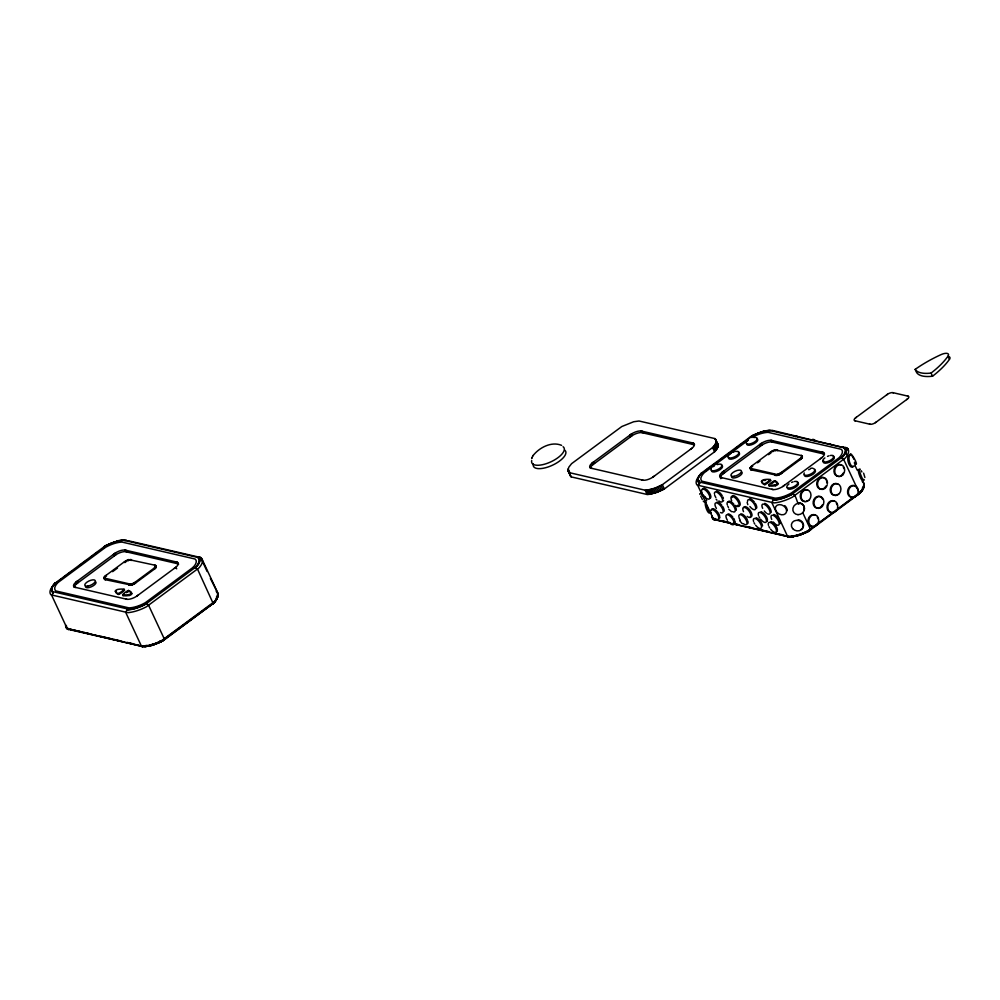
<?xml version="1.0" encoding="UTF-8"?>
<svg xmlns="http://www.w3.org/2000/svg" width="1000" height="1000" viewBox="0 0 1000 1000"><rect width="100%" height="100%" fill="white"/><g stroke="black" fill="none" stroke-linecap="round" stroke-linejoin="round"><path stroke-width="1.5" d="M862.6 487.488L862.463 488.975M160.188 641.9L164.15 639.987L164.363 639.075L148.713 605.525L146.738 603.35L144.85 604.375A21.275 8.488 -25 0 1 128.6 609.538L126.938 609.637L125.887 612.775L141.525 646.325L143.725 646.475M809.025 530.862L810.5 529.338L802.675 512.562M749.837 437.6L752.275 435.863A21.275 8.488 -25 0 1 768.525 430.7L772.075 430.312L847.613 448.55A24.1 9.613 -25 0 1 845.2 458.113L792.5 497.075A24.1 9.613 -25 0 1 774.087 502.925L697.125 485.087A24.1 9.613 -25 0 1 699.538 475.538L702.113 472.587L701 473.775A21.275 8.488 -25 0 0 698.875 482.212L699.55 482.837A20.85 8.312 -25 0 1 699.338 481.275M567.962 470.35L568.787 467.238L571.575 463.675L621.812 426.525L633.688 421.75L639.012 421L714.963 438.6C717.95 441.312 714.762 445.45 712.588 447.55L662.35 484.7L654.95 488.125L647.688 490L645.15 490.225L569.2 472.625L567.962 470.35L571.188 476.887L647.138 494.487L649.675 494.275L656.938 492.4L664.338 488.963L714.575 451.812C716.75 449.712 719.938 445.575 716.95 442.863M697.938 479.675L698.763 476.562L701.55 473L751.787 435.838L763.662 431.075L768.988 430.325L844.938 447.925C847.925 450.625 844.737 454.775 842.562 456.875L792.325 494.025L779.038 499.1L775.125 499.55L699.175 481.95L697.938 479.675L699.675 483.612M217.413 596.337C217.425 600.212 211.287 605.8 216.05 599.513L213.663 603.125L162.525 640.938L152 645.413L142.162 646.625M163.988 640.05L213.175 603.488L197.625 569.35L195.012 567.65L196.112 566.462A21.275 8.488 -25 0 0 198.238 558.025C196.425 556.638 201.262 556.85 201.462 558.3A24.1 9.613 -25 0 1 199.05 567.85L146.35 606.825A24.1 9.613 -25 0 1 127.95 612.663L50.975 594.825A24.1 9.613 -25 0 1 53.388 585.275L60.987 579.2M848.062 450.562C849.788 447.75 842.688 446.25 844.388 448.288A21.275 8.488 -25 0 1 842.262 456.712L841.125 457.912L843.775 459.613L859.412 493.162L858.05 494.787M103.888 577.987L105.175 576.013L125.363 561.075L128.763 559.587L155.6 565.337L154.55 567.837L134.362 582.775L130.975 584.263L103.888 577.987L104.887 579.587L131.363 585.112L134.762 583.625L154.95 568.7L156.2 567.05L155.638 565.975M104.062 577.3L104.525 579.362M750.037 468.237L751.325 466.262L771.513 451.337L774.9 449.85L801.75 455.6L800.688 458.1L780.512 473.025L777.113 474.513L750.037 468.237L751.038 469.85L777.513 475.375L780.913 473.888L801.087 458.963L802.387 456.987L801.375 455.375M750.2 467.562L750.662 469.625M570.1 473.137L570.062 475.275L571.188 476.887M54.837 583.475C57.312 580.413 48.35 589.487 53.025 591.688L128.988 609.288L132.887 608.837L146.175 603.763L196.412 566.613C198.588 564.513 201.775 560.375 198.8 557.663L122.837 540.062L118.938 540.513L105.65 545.588L54.55 583.638A21.738 8.662 -25 0 0 52.375 592.263L53.075 592.925L51.825 595.612L67.463 629.163L141.812 646.263M531.638 458.575L532 457.675M532.825 455.913C538.962 447.713 551.462 441.062 561.613 445.363M531.788 458.113L533 455.513M798.775 504.175C796.45 502.425 795.85 491.438 790.987 494.637A21.275 8.488 -25 0 1 774.737 499.787L773.088 499.9L772.025 503.038L787.675 536.587L790.2 536.613M860.537 492.262L862.2 489.775L858.512 494.538M699.513 482.85L697.962 485.875L702.525 495.662M213.538 603.025L214.45 601.925M859.688 493.288L860.65 492.388A23.55 9.387 -25 0 0 863.525 483.625M215.125 600.988L215.7 600A21.738 8.662 -25 0 0 216.15 599.05M53.075 592.925L52.725 591.95A21.275 8.488 -25 0 1 54.862 583.513M195.35 567.775L196.525 566.525A21.738 8.662 -25 0 0 198.7 557.913L198 557.263M212.362 604.275L214.65 601.725A23.863 9.513 -25 0 0 217.525 592.938M212.638 604.125L214.55 602.038A23.55 9.387 -25 0 0 217.387 593.362M701.875 472.663L700.688 473.913A21.738 8.662 -25 0 0 698.512 482.525L699.212 483.175M841.488 458.038L842.663 456.788A21.738 8.662 -25 0 0 844.837 448.175L844.15 447.525M751.725 467.125L751.175 467.638L750.775 466.775M856.325 417.312L854.862 418.5A4.688 1.863 -25 0 0 854.362 420.475L855.425 420.863M906.625 399.588L908.088 398.413A4.688 1.863 -25 0 0 908.587 396.425L907.525 396.037M178.625 564.188A8.65 3.45 -25 0 0 178.137 563.85L125.388 551.625A8.65 3.45 -25 0 0 116.213 554.538L76.4 583.987A8.65 3.45 -25 0 0 74.275 587.425M694.3 444.787L641.55 432.562A8.65 3.45 -25 0 0 632.388 435.475L592.562 464.925A8.65 3.45 -25 0 0 590.438 468.363M824.287 454.113L771.525 441.887A8.65 3.45 -25 0 0 762.362 444.8L722.55 474.237A8.65 3.45 -25 0 0 720.413 477.688M138.325 595L136.363 596.438A8.65 3.45 -25 0 1 127.2 599.338L125.675 599.012M654.5 475.938L652.525 477.375A8.65 3.45 -25 0 1 643.363 480.275L641.838 479.95M886.562 394.938L888.238 393.812A4.688 1.863 -25 0 1 892.062 392.6L893.413 392.762M784.475 485.262L782.513 486.688A8.65 3.45 -25 0 1 773.337 489.6L771.812 489.275M876.388 421.962L874.712 423.088A4.688 1.863 -25 0 1 870.888 424.312L869.538 424.137M163.162 640.562L159.825 641.038M63.463 577.375L72.112 570.988M79.525 565.5L86.925 560.025M90.638 557.275L93.112 555.45M94.288 554.575L97.825 551.962M112.613 571.663L117.513 568.038M125.763 561.938L124.85 562.6L124.462 561.75M136.65 596.237L175.925 567.188L176.675 568.812M192.887 567.513L145.338 602.688A18.15 7.237 -25 0 1 128.95 607.888L55.938 590.962A18.15 7.237 -25 0 1 58.087 582.463L105.638 547.288A18.15 7.237 -25 0 1 122.025 542.087L195.037 559.012A18.15 7.237 -25 0 1 192.887 567.513M213.25 603.2L162.075 640.6A23.863 9.513 -25 0 1 143.85 646.388L141.825 646.5M652.825 477.175L692.1 448.125M708.375 468.55L717.013 462.15M719.488 460.325L729.375 453.025M735.55 448.45L743.975 442.225M746.338 440.475L749.875 437.863M748.05 440.312L704.225 472.725A18.15 7.237 -25 0 0 702.087 481.225L775.1 498.15A18.15 7.237 -25 0 0 791.475 492.938L839.038 457.775A18.15 7.237 -25 0 0 841.175 449.275L768.162 432.35A18.15 7.237 -25 0 0 751.787 437.55M757.525 462.825L759.975 461.012M768.55 454.675L771 452.863L770.6 452.013M855.413 417.975L887.475 394.275M782.8 486.5L822.075 457.45M875.475 422.625L907.537 398.925M834.338 511.712L808.138 530.625A24.1 9.613 -25 0 1 789.737 536.475L787.675 536.587M836.838 509.862L854.4 496.875M856.912 495.025L859.412 493.162M174.25 568.425L176.175 566.987A8.65 3.45 -25 0 0 177.387 562.225L175.912 561.862L176.663 563.488M690.425 449.363L692.35 447.925A8.65 3.45 -25 0 0 693.55 443.162L692.075 442.8L692.837 444.425M820.4 458.688L822.325 457.25A8.65 3.45 -25 0 0 823.525 452.488L822.05 452.125L822.812 453.738M147.1 645.375L145.65 645.537M103.725 547.6L106.05 545.562A21.738 8.662 -25 0 1 122.65 540.288L126.562 540.35L124.5 540.462M146.975 603.55L145.025 604.612A21.738 8.662 -25 0 1 128.412 609.888L126.713 609.987M164.387 639.562L162.15 640.95A23.175 9.237 -25 0 1 144.45 646.575M145.1 646.513A22.262 8.875 -25 0 0 162.1 641.112L164.262 639.888M793.112 493.812L791.162 494.875A21.738 8.662 -25 0 1 774.562 500.15L772.862 500.25M810.537 529.825L808.275 531.062A23.55 9.387 -25 0 1 790.288 536.775M810.5 530.013L808.188 531.375A21.738 8.662 -25 0 1 799.65 534.95M124.362 540.2L122.375 540.45A21.275 8.488 -25 0 0 106.125 545.6L104.1 546.638M157.2 643.088L158.7 642.525M803.35 533.35L809.438 530.887M154.238 644.025L155.712 643.587M711.787 515.462A24.1 9.613 -25 0 0 712.763 518.638L714.338 519.75L716.637 519.562M151.387 644.688L152.8 644.388M129.775 560.325L128.763 559.587M810.788 468.237L812.913 468.2M791.3 536.85L799.65 535.225L808.675 531.2L859.8 493.375L863.088 488.913L863.45 485.925M770.5 430.462L768.8 430.55A21.738 8.662 -25 0 0 752.188 435.825M787.975 536.763L791.575 536.65A21.738 8.662 -25 0 0 793.075 536.475M788.3 536.888L791.25 536.775A22.262 8.875 -25 0 0 808.25 531.362M141.525 646.325L143.588 646.213A24.1 9.613 -25 0 0 162 640.375L214.7 601.4A24.1 9.613 -25 0 0 217.113 591.85L210.4 578.475M130.363 560.25L131.7 560.425L131.3 559.575M858.838 494.2L860.3 492.85A22.738 9.062 -25 0 0 863.337 487.738M722.062 477.75L720.588 477.375A8.65 3.45 -25 0 1 721.787 472.625L723.713 471.175L724.475 472.8M592.087 468.425L590.612 468.062A8.65 3.45 -25 0 1 591.812 463.3L593.737 461.85L594.5 463.475M75.912 587.487L74.438 587.125A8.65 3.45 -25 0 1 75.65 582.362L77.575 580.913L78.325 582.537M892.712 392.612L908.225 396.2M854.725 420.7L870.238 424.3M720.775 477.45L773.1 489.575M590.8 468.125L643.125 480.25M721.425 520.65L730.15 522.7M733.15 523.4L739.15 524.788M747.25 526.638L751.8 527.7M760.175 529.663L769.188 531.75M772.188 532.438L782.188 534.738M716.237 519.675L729.762 522.812M732.763 523.5L738.775 524.9M746.287 526.638L768.838 531.862M771.838 532.562L777.85 533.95M780.863 534.65L789.875 536.737M715.725 519.775L729.262 522.925M733.787 523.962L789.463 536.862M789.062 536.938L713.612 519.425L705.138 501.25M128.075 540.7L200.613 557.513L207.138 571.487M74.625 587.188L126.962 599.312M70.713 629.338L81 631.737M84 632.438L90.013 633.825M101.1 636.375L111.025 638.7M114.025 639.4L120.037 640.788M126.925 642.362L133 643.775M70.088 629.412L124.188 641.95M127.2 642.65L142.225 646.125M142.912 646.675L66.625 628.375A24.1 9.613 -25 0 1 65.65 625.2M731.575 511.688L728.75 509.188M742.312 523.737L739.725 520.788M862.412 481.312L863.25 482.1A24.1 9.613 -25 0 1 860.837 491.662L808.225 530.862A23.863 9.513 -25 0 1 790 536.65M862.362 481.75L863.188 482.525M714.775 519.812L713.988 519.087A23.175 9.237 -25 0 1 713.2 517.688M714.338 519.75L713.538 518.987A23.55 9.387 -25 0 1 712.738 517.575M713.95 519.612L713.125 518.837A23.863 9.513 -25 0 1 712.163 515.7M216.213 591.487L217.037 592.263M67.838 628.825L68.625 629.55M68.2 629.487L67.387 628.725A23.55 9.387 -25 0 1 66.588 627.312M67.812 629.35L66.975 628.575A23.863 9.513 -25 0 1 66.013 625.438M716.112 499.212L717 500.213M703.725 501.75L703.275 501.075M704.938 501.45L705.387 502.125M701.15 492.775L705.788 502.45M701.762 498.338L702.312 499.387M705.05 497.113L705.7 498.475M700.713 496.2L701.225 497.25M947.987 356.2L949.45 359.35A67.188 26.788 -25 0 1 932.55 376.213A35.062 13.975 -25 0 1 916.625 372.525L915.163 369.375A68 27.113 -25 0 1 941.1 354.6A6.963 2.775 -25 0 1 947.212 353.425A6.963 2.775 -25 0 1 947.987 356.2A67.188 26.788 -25 0 1 931.087 373.062A35.062 13.975 -25 0 1 915.163 369.375M931.087 373.062L932.55 376.213M855.238 465.938L857.188 470.138M845.75 452.475L846.737 454.6M824.1 454.038L823.337 452.425L771.012 440.3L771.762 441.912M801.75 455.6L802.387 456.987M801.95 456.45L802.35 457.312M801.812 456.812L802.212 457.663M801.575 457.188L801.975 458.05M801.25 457.587L801.65 458.45M800.688 458.1L801.087 458.963M799.788 458.775L800.188 459.625M777.45 449.837L777.85 450.688M776.75 449.675L777.15 450.525M773.05 442.212L772.3 440.588L770.775 440.262A8.65 3.45 -25 0 0 761.6 443.175L759.638 444.613L760.4 446.238M776.1 449.663L776.5 450.513M775.525 449.725L775.925 450.575M774.9 449.85L775.3 450.712M774.25 450.037L774.65 450.887M772.925 450.55L773.325 451.413M772.275 450.875L772.675 451.737M781.413 472.362L781.812 473.212M780.512 473.025L780.913 473.888M779.737 473.488L780.138 474.35M779.1 473.812L779.488 474.675M778.438 474.1L778.825 474.95M777.763 474.338L778.162 475.188M777.113 474.513L777.513 475.375M776.488 474.637L776.888 475.5M762.075 444.988L761.312 443.375L722.038 472.413L722.8 474.038M775.913 474.712L776.312 475.562M775.263 474.7L775.662 475.55M774.562 474.538L774.963 475.387M777.5 483L777.913 483.888A1.95 0.775 -25 0 1 777.237 484.95A1.95 0.775 -25 0 1 775.4 485.737A18.812 7.5 -25 0 1 769.163 485.887L768.75 485A9.812 3.912 -25 0 1 774.55 480.712A19.038 7.588 -25 0 1 777.5 483A1.95 0.775 -25 0 1 776.825 484.062A1.95 0.775 -25 0 1 775 484.862A18.812 7.5 -25 0 1 768.75 485M774.55 480.712L774.963 481.6M775 484.862L775.4 485.737M770.25 479.525L770.662 480.4A9.812 3.912 -25 0 1 764.862 484.7A19.038 7.588 -25 0 1 761.912 482.4L761.5 481.525A1.95 0.775 -25 0 1 762.175 480.462A1.95 0.775 -25 0 1 764.013 479.663A18.812 7.5 -25 0 1 770.25 479.525A9.812 3.912 -25 0 1 764.45 483.812A19.038 7.588 -25 0 1 761.5 481.525M764.013 479.663L764.412 480.55M764.45 483.812L764.862 484.7M752.225 465.6L752.625 466.45M751.325 469.15L751.725 470M750.062 467.912L750.462 468.775M750.638 468.988L751.038 469.85M715.462 439.062L718.075 444.475M714.963 438.6L718.188 445.138M716.188 441.587L718.175 445.85M716.038 442.35L718.037 446.613M715.775 443.15L717.763 447.413M715.375 443.988L717.362 448.25M714.85 444.85L716.838 449.125M714.2 445.75L716.188 450.012M713.438 446.65L715.425 450.913M712.588 447.55L714.575 451.812M694.125 444.712L693.363 443.1L641.038 430.975L641.787 432.587M697.95 478.963L699.438 482.163M698.05 480.337L699.55 483.537M643.075 432.887L642.312 431.275L640.8 430.938A8.65 3.45 -25 0 0 631.625 433.85L629.663 435.288L630.425 436.912M662.35 484.7L664.338 488.963M660.938 485.475L662.925 489.738M659.475 486.213L661.462 490.487M657.975 486.912L659.963 491.175M656.462 487.55L658.45 491.812M632.087 435.675L631.337 434.05L592.062 463.088L592.825 464.712M654.95 488.125L656.938 492.4M653.438 488.65L655.425 492.912M651.938 489.1L653.925 493.363M650.475 489.475L652.463 493.738M649.05 489.775L651.05 494.038M647.688 490L649.675 494.275M646.375 490.163L648.363 494.425M645.15 490.225L647.138 494.487M568.112 468.875L569.612 472.075M567.975 469.637L569.462 472.837M568.075 471.012L570.688 476.425M201.95 558.975L217.6 592.525M177.95 563.775L177.2 562.163L124.862 550.037L125.625 551.65M155.6 565.337L156.237 566.725M155.8 566.188L156.2 567.05M155.662 566.55L156.062 567.4M154.537 564.963L154.938 565.812M155.425 566.925L155.825 567.788M155.1 567.325L155.5 568.188M154.55 567.837L154.95 568.7M153.637 568.513L154.037 569.362M130.612 559.412L131.012 560.262M126.9 551.95L126.15 550.337L124.625 550A8.65 3.45 -25 0 0 115.463 552.913L113.5 554.35L114.25 555.975M128.1 559.775L128.5 560.625M127.438 560.013L127.837 560.862M126.137 560.612L126.525 561.475M135.275 582.1L135.662 582.95M134.362 582.775L134.762 583.625M133.6 583.237L133.988 584.087M132.95 583.55L133.35 584.412M132.287 583.837L132.688 584.7M131.625 584.075L132.025 584.925M130.975 584.263L131.363 585.112M130.35 584.388L130.75 585.237M115.925 554.738L115.175 553.112L75.9 582.15L76.65 583.775M129.762 584.45L130.162 585.3M129.113 584.438L129.512 585.288M128.425 584.275L128.825 585.125M131.35 592.75L131.762 593.625A1.95 0.775 -25 0 1 131.088 594.688A1.95 0.775 -25 0 1 129.262 595.475A18.812 7.5 -25 0 1 123.012 595.625L122.6 594.75A9.812 3.912 -25 0 1 128.412 590.45A19.038 7.588 -25 0 1 131.35 592.75A1.95 0.775 -25 0 1 130.675 593.8A1.95 0.775 -25 0 1 128.85 594.6A18.812 7.5 -25 0 1 122.6 594.75M128.412 590.45L128.825 591.337A19.038 7.588 -25 0 1 129.188 591.45M128.85 594.6L129.262 595.475M124.1 589.263L124.513 590.138A9.812 3.912 -25 0 1 118.713 594.438A19.038 7.588 -25 0 1 115.763 592.137L115.35 591.263A1.95 0.775 -25 0 1 116.037 590.2A1.95 0.775 -25 0 1 117.863 589.412A18.812 7.5 -25 0 1 124.1 589.263A9.812 3.912 -25 0 1 118.3 593.55A19.038 7.588 -25 0 1 115.35 591.263M118.3 593.55L118.713 594.438M106.088 575.337L106.487 576.188M105.175 576.013L105.025 577.375L104.625 576.525M104.3 576.912L104.7 577.775M105.188 578.888L105.588 579.75M104.488 578.725L104.887 579.587M103.925 577.663L104.325 578.513M861.287 491.488L861.85 490.262A21.738 8.662 -25 0 0 862.3 489.312M706.263 499.7L706.688 500.712M747.825 504.663L747.163 502.45M863.612 473.162L864.887 477.488M699.963 494.462L699.712 493.738M860.588 492.188L859.9 493.288M95.638 581.737A5.75 2.3 -25 0 1 91.438 586.75A5.75 2.3 -25 0 1 85.487 586.213M115.763 592.137A1.95 0.775 -25 0 1 116.45 591.087M123.637 590.013A18.812 7.5 -25 0 1 124.513 590.138M129.537 591.587A19.038 7.588 -25 0 1 131.762 593.625M123.012 595.625A9.812 3.912 -25 0 1 123.338 595.25M124.087 594.5A9.812 3.912 -25 0 1 124.513 594.113M126.5 592.65A9.812 3.912 -25 0 1 127.625 591.962M128.212 591.638A9.812 3.912 -25 0 1 128.825 591.337M162.138 641.05A22.738 9.062 -25 0 1 144.775 646.575M162.125 640.8A23.55 9.387 -25 0 1 144.137 646.513M162.037 641.112A21.738 8.662 -25 0 1 145.438 646.388M66.438 626.5A23.55 9.387 -25 0 1 66.438 625.625M67.375 628.162A23.175 9.237 -25 0 1 67.062 627.438M68.325 628.862A22.738 9.062 -25 0 1 67.875 628.212M217 596.1A22.262 8.875 -25 0 1 213.875 602.825M217.488 594.525A23.175 9.237 -25 0 1 214.375 602.325M217.35 596.575A22.738 9.062 -25 0 1 214.15 602.587M216.6 596.462A21.738 8.662 -25 0 1 216.45 598.138M948.688 356.575A6.963 2.775 -25 0 1 949.45 359.35M741.787 472A5.75 2.3 -25 0 1 737.588 477.013A5.75 2.3 -25 0 1 731.637 476.475M761.912 482.4A1.95 0.775 -25 0 1 762.588 481.35M765.013 480.45A18.812 7.5 -25 0 1 765.6 480.375M769.312 480.238A18.812 7.5 -25 0 1 770.662 480.4M775.337 481.712A19.038 7.588 -25 0 1 777.913 483.888M769.163 485.887A9.812 3.912 -25 0 1 769.488 485.513M771.587 483.638A9.812 3.912 -25 0 1 772.638 482.912M773.2 482.562A9.812 3.912 -25 0 1 773.775 482.225M798.25 519.725A6.037 5.263 14.2 0 1 803.3 523.862A6.037 5.263 14.2 0 1 801.213 529.338M797.487 502.95A6.037 5.525 -35.7 0 1 803.812 510.138M784.737 505.637A6.037 4.638 33.4 0 1 787.075 510.65M771.012 521.613A6.037 2.512 53.5 0 1 777.463 529.825M777.4 530.737A6.037 2.512 53.5 0 1 777.075 531.375M768.462 525.325A6.037 2.512 53.5 0 1 772.013 523.425A6.037 2.512 53.5 0 1 776.388 531.487A6.037 2.512 53.5 0 1 770.575 529.212M769.675 527.925A6.037 2.512 53.5 0 1 768.95 526.6M743.863 507.562A6.037 2.512 53.5 0 1 750.15 510.475A6.037 2.512 53.5 0 1 750.25 516.688M743.512 511.637A6.037 2.512 53.5 0 1 744.562 507.4A6.037 2.512 53.5 0 1 750.288 513.2A6.037 2.512 53.5 0 1 749.237 517.438M748.275 517.062A6.037 2.512 53.5 0 1 747.225 516.375M749.5 498.875A6.037 2.512 53.5 0 1 754.412 502.1M755.312 503.387A6.037 2.512 53.5 0 1 756.7 508.038M747.525 501.488A6.037 2.512 53.5 0 1 752.013 501.337A6.037 2.512 53.5 0 1 755.6 509.025A6.037 2.512 53.5 0 1 749.862 506.512M773.775 514.462A6.037 2.512 53.5 0 1 778.363 518.288A6.037 2.512 53.5 0 1 780.175 523.587M771.712 519.45A6.037 2.512 53.5 0 1 774.062 515.788A6.037 2.512 53.5 0 1 779.212 524.062A6.037 2.512 53.5 0 1 773.337 522.062M756.112 517.725A6.037 2.512 53.5 0 1 757.062 518.1M758.112 518.787A6.037 2.512 53.5 0 1 762.55 525.925M753.55 521.425A6.037 2.512 53.5 0 1 757.1 519.538A6.037 2.512 53.5 0 1 761.488 527.587A6.037 2.512 53.5 0 1 755.662 525.312M754.762 524.025A6.037 2.512 53.5 0 1 754.038 522.7M716.4 491.188A6.037 2.512 53.5 0 1 717.188 491.213M718.15 491.587A6.037 2.512 53.5 0 1 722.2 495.7M722.925 497.025A6.037 2.512 53.5 0 1 723.413 498.288M723.587 500.337A6.037 2.512 53.5 0 1 723.25 500.975M714.412 493.8A6.037 2.512 53.5 0 1 718.188 493.038A6.037 2.512 53.5 0 1 722.625 500.175A6.037 2.512 53.5 0 1 718.85 500.938M715.85 497.525A6.037 2.512 53.5 0 1 714.638 494.925M728.125 502.1A6.037 2.512 53.5 0 1 733.938 504.375M734.85 505.662A6.037 2.512 53.5 0 1 736.225 510.312M727.288 504.9A6.037 2.512 53.5 0 1 729.775 502.312A6.037 2.512 53.5 0 1 735.037 509.012A6.037 2.512 53.5 0 1 732.55 511.6M728.487 507.488A6.037 2.512 53.5 0 1 727.775 506.163M740.788 513.875A6.037 2.512 53.5 0 1 747.325 519.7M747.812 520.975A6.037 2.512 53.5 0 1 747.65 523.663M738.812 516.475A6.037 2.512 53.5 0 1 742.588 515.712A6.037 2.512 53.5 0 1 747.025 522.863A6.037 2.512 53.5 0 1 743.25 523.625M740.25 520.212A6.037 2.512 53.5 0 1 739.038 517.612M716.95 502.088A6.037 2.512 53.5 0 1 721.85 505.3M722.75 506.587A6.037 2.512 53.5 0 1 724.137 511.238M716.4 508.425A6.037 2.512 53.5 0 1 716.438 502.812A6.037 2.512 53.5 0 1 722.65 509.1A6.037 2.512 53.5 0 1 720.45 512.525M711.688 509.7A6.037 2.512 53.5 0 1 712.6 508.75M713.4 508.787A6.037 2.512 53.5 0 1 719.625 515.862M719.85 516.987A6.037 2.512 53.5 0 1 719.788 517.9M710.612 511.362A6.037 2.512 53.5 0 1 716.488 512.725A6.037 2.512 53.5 0 1 717.062 519.562M716.112 519.2A6.037 2.512 53.5 0 1 715.05 518.5M711.338 513.763A6.037 2.512 53.5 0 1 710.837 512.487M734.8 523.725A6.037 2.512 53.5 0 1 733.413 524M727.938 513.938A6.037 2.512 53.5 0 1 732.837 517.15M733.737 518.438A6.037 2.512 53.5 0 1 734.463 519.763M734.95 521.038A6.037 2.512 53.5 0 1 735.125 523.088M727.387 520.275A6.037 2.512 53.5 0 1 727.712 514.712A6.037 2.512 53.5 0 1 733.938 521.788A6.037 2.512 53.5 0 1 730.387 523.688M731.975 497.537A6.037 2.512 53.5 0 1 735.387 496.5A6.037 2.512 53.5 0 1 740.062 503.175A6.037 2.512 53.5 0 1 737.463 505.363M731.675 500.688A6.037 2.512 53.5 0 1 732.725 496.45A6.037 2.512 53.5 0 1 738.462 502.262A6.037 2.512 53.5 0 1 737.4 506.488M736.45 506.112A6.037 2.512 53.5 0 1 735.4 505.425M702.7 489.225A6.037 2.512 53.5 0 1 708.525 491.5A6.037 2.512 53.5 0 1 709.887 498.375M701.637 490.887A6.037 2.512 53.5 0 1 705.05 489.862A6.037 2.512 53.5 0 1 709.725 496.538A6.037 2.512 53.5 0 1 707.125 498.725M706.075 498.025A6.037 2.512 53.5 0 1 703.075 494.613M702.35 493.288A6.037 2.512 53.5 0 1 701.862 492.025M850.238 454.288A6.037 1.062 60.6 0 1 854.325 458.612A6.037 1.062 60.6 0 1 855.675 464.025M854.725 462.575A6.037 1.062 60.6 0 1 855.2 464.85M862.812 479.25A6.037 1.087 69.6 0 1 860.163 477.038A6.037 1.087 69.6 0 1 858.55 469.412M864.163 479.625A6.037 1.087 69.6 0 1 860.85 475.125A6.037 1.087 69.6 0 1 860.212 469.188M861.287 470.763A6.037 1.087 69.6 0 1 861.888 471.962M852.862 466.213A6.037 2.45 76.1 0 1 849.013 464.275A6.037 2.45 76.1 0 1 848.188 456.175M848.662 455.55A6.037 2.45 76.1 0 1 849.938 455.462M854.1 465.913A6.037 2.45 76.1 0 1 850.05 463.525A6.037 2.45 76.1 0 1 849.712 455.412A6.037 2.45 76.1 0 1 853.825 459.212M854.475 462.25A6.037 2.45 76.1 0 1 854.538 463.688M814.375 469.913A6.037 2.413 -25 0 1 811.4 475.15A6.037 2.413 -25 0 1 804.438 474.925M813.838 468.762A6.037 2.413 -25 0 1 810.15 474.338A6.037 2.413 -25 0 1 804.275 472.975M808.688 469.712A6.037 2.413 -25 0 1 810.15 469.162M812.775 526.512A6.037 4.938 -77 0 1 808.175 519.288A6.037 4.938 -77 0 1 815.6 515.2M817.362 517.263A6.037 4.938 -77 0 1 817.825 518.675M815.288 525.55A6.037 4.938 -77 0 1 814.075 526.225M833.213 456.587A6.037 2.413 -25 0 1 829.525 462.163A6.037 2.413 -25 0 1 823.65 460.812M830.387 455.487A6.037 2.413 -25 0 1 832.95 458.325A6.037 2.413 -25 0 1 824.5 462.05A6.037 2.413 -25 0 1 824.875 457.912M827.525 456.388A6.037 2.413 -25 0 1 828.988 455.838M705.875 471.037A6.037 4.938 -77 0 1 709 468.062M854.9 496.4A6.037 4.938 -77 0 1 848.138 494.65A6.037 4.938 -77 0 1 850.212 486.375A6.037 4.938 -77 0 1 856.975 488.125M742.15 443.775A6.037 4.938 -77 0 1 743.375 443.1M831.812 512.575A6.037 4.938 -77 0 1 827.212 505.363A6.037 4.938 -77 0 1 834.638 501.262M836.4 503.338A6.037 4.938 -77 0 1 836.862 504.738M834.325 511.613A6.037 4.938 -77 0 1 833.112 512.288M837 509.487A6.037 4.938 -77 0 1 828.575 510.462A6.037 4.938 -77 0 1 832.075 500.95A6.037 4.938 -77 0 1 837.55 508.013M761.05 511.662A6.037 2.512 53.5 0 1 762 512.038M763.05 512.725A6.037 2.512 53.5 0 1 767.487 519.875M767.438 520.788A6.037 2.512 53.5 0 1 767.1 521.425M758.487 515.375A6.037 2.512 53.5 0 1 762.038 513.475A6.037 2.512 53.5 0 1 766.425 521.538A6.037 2.512 53.5 0 1 760.6 519.263M759.7 517.975A6.037 2.512 53.5 0 1 758.975 516.65M764.712 503.363A6.037 2.512 53.5 0 1 769.287 507.188A6.037 2.512 53.5 0 1 771.112 512.487M762.65 508.35A6.037 2.512 53.5 0 1 764 504.2A6.037 2.512 53.5 0 1 769.788 510.775A6.037 2.512 53.5 0 1 767.425 513.775M766.375 513.088A6.037 2.512 53.5 0 1 764.275 510.962M838.737 476.413A6.037 4.938 -77 0 1 834.15 469.2A6.037 4.938 -77 0 1 841.575 465.1M843.337 467.175A6.037 4.938 -77 0 1 843.787 468.587M843.15 473.15A6.037 4.938 -77 0 1 840.037 476.138M795.438 436.562A6.037 2.512 53.5 0 1 797.775 436.662M805.037 501.538A6.037 4.938 -77 0 1 800.45 494.325A6.037 4.938 -77 0 1 807.875 490.225M807.562 500.575A6.037 4.938 -77 0 1 806.338 501.25M709.987 512.325A6.037 1.713 72.4 0 1 706.625 509.487A6.037 1.713 72.4 0 1 705.575 501.712M710.588 512.675A6.037 1.713 72.4 0 1 706.75 505.375M828.512 444.2A6.037 2.512 53.5 0 1 830.85 444.288M822.35 504.95A6.037 4.938 -77 0 1 814.775 507.013A6.037 4.938 -77 0 1 815.05 497.863A6.037 4.938 -77 0 1 822.537 498.975M837.513 494.412A6.037 4.938 -77 0 1 830.188 489.712A6.037 4.938 -77 0 1 837.825 484.062M797.325 482.612A6.037 2.413 -25 0 1 794.35 487.85A6.037 2.413 -25 0 1 787.387 487.625M794.5 481.5A6.037 2.413 -25 0 1 797.062 484.35A6.037 2.413 -25 0 1 788.612 488.075A6.037 2.413 -25 0 1 788.975 483.938M791.637 482.413A6.037 2.413 -25 0 1 793.1 481.863M738.45 452.575A6.037 2.413 -25 0 1 735.475 457.812A6.037 2.413 -25 0 1 728.512 457.587M735.625 451.463A6.037 2.413 -25 0 1 737.913 454.6A6.037 2.413 -25 0 1 729.087 457.95A6.037 2.413 -25 0 1 731.363 453.088M732.763 452.375A6.037 2.413 -25 0 1 734.212 451.825M721.438 465.35A6.037 2.413 -25 0 1 718.462 470.588A6.037 2.413 -25 0 1 711.5 470.363M717.212 464.6A6.037 2.413 -25 0 1 721.925 465.962A6.037 2.413 -25 0 1 714.812 470.588A6.037 2.413 -25 0 1 711.338 468.413M713.1 466.675A6.037 2.413 -25 0 1 714.35 465.863M825.975 486.012A6.037 4.938 -77 0 1 818.4 488.088A6.037 4.938 -77 0 1 818.675 478.925A6.037 4.938 -77 0 1 826.15 480.037M826.612 481.45A6.037 4.938 -77 0 1 826.737 482.987M827.3 484.725A6.037 4.938 -77 0 1 819.175 488.263A6.037 4.938 -77 0 1 820.575 478.2A6.037 4.938 -77 0 1 827.513 483.162M756.675 438.65A6.037 2.413 -25 0 1 753.7 443.888A6.037 2.413 -25 0 1 746.737 443.663M756.862 437.812A6.037 2.413 -25 0 1 754.3 442.1A6.037 2.413 -25 0 1 747.025 443.938A6.037 2.413 -25 0 1 748.325 439.975M753.85 437.537A6.037 2.413 -25 0 1 756.137 437.5M790.588 536.838A23.175 9.237 -25 0 0 808.3 531.213A22.738 9.062 -25 0 1 790.913 536.838M797.938 535.462A21.738 8.662 -25 0 1 794.65 536.225M714.475 519.125A22.738 9.062 -25 0 1 714.013 518.475M765.438 431.562A24.1 9.613 -25 0 1 767.237 431.188M863.15 487.2A22.262 8.875 -25 0 1 860.013 493.088M863.625 484.787A23.175 9.237 -25 0 1 860.525 492.587M863.675 483.2A23.863 9.513 -25 0 1 860.8 491.987M862.738 487.537A21.738 8.662 -25 0 1 862.588 488.4M720.85 478.663A8.65 3.45 -25 0 1 720.537 478.212M811.538 440.15A6.037 2.512 53.5 0 1 813.3 440.55M812.55 439.4A6.037 2.512 53.5 0 1 816.438 441.45M841.3 447.1A6.037 2.512 53.5 0 1 843.637 447.2M564.663 450.1A17.763 7.075 -25 0 1 551.688 465.575A17.763 7.075 -25 0 1 533.312 463.925M563.075 446.712A17.763 7.075 -25 0 1 550.112 462.188A17.763 7.075 -25 0 1 531.725 460.538M88 586.075A5.75 2.3 -25 0 0 95.288 580.688A5.75 2.3 -25 0 0 86.8 582.263A5.75 2.3 -25 0 0 88 586.075M734.15 476.337A5.75 2.3 -25 0 0 741.425 470.95A5.75 2.3 -25 0 0 732.938 472.525A5.75 2.3 -25 0 0 734.15 476.337M792.625 528.587A6.037 5.263 14.2 0 0 802.913 527.913A6.037 5.263 14.2 0 0 796.525 520.3A6.037 5.263 14.2 0 0 792.625 528.587M798.012 514.663A6.037 5.525 -35.7 0 0 804.062 506.25A6.037 5.525 -35.7 0 0 793.962 505.962A6.037 5.525 -35.7 0 0 798.012 514.663M775.812 510.662A6.037 4.638 33.4 0 0 785.562 513.575A6.037 4.638 33.4 0 0 781.5 504.888A6.037 4.638 33.4 0 0 775.812 510.662M817.138 524.712A6.037 4.938 -77 0 0 815.2 514.862A6.037 4.938 -77 0 0 808.863 522.562A6.037 4.938 -77 0 0 817.138 524.712M856.737 495.575A6.037 4.938 -77 0 0 854.8 485.712A6.037 4.938 -77 0 0 848.462 493.425A6.037 4.938 -77 0 0 856.737 495.575M843.1 474.625A6.037 4.938 -77 0 0 841.162 464.762A6.037 4.938 -77 0 0 834.837 472.475A6.037 4.938 -77 0 0 843.1 474.625M809.4 499.738A6.037 4.938 -77 0 0 807.463 489.888A6.037 4.938 -77 0 0 801.137 497.6A6.037 4.938 -77 0 0 809.4 499.738M822.3 506.413A6.037 4.938 -77 0 0 820.362 496.562A6.037 4.938 -77 0 0 814.038 504.263A6.037 4.938 -77 0 0 822.3 506.413M839.362 493.575A6.037 4.938 -77 0 0 837.425 483.725A6.037 4.938 -77 0 0 831.087 491.425A6.037 4.938 -77 0 0 839.362 493.575"/></g></svg>
